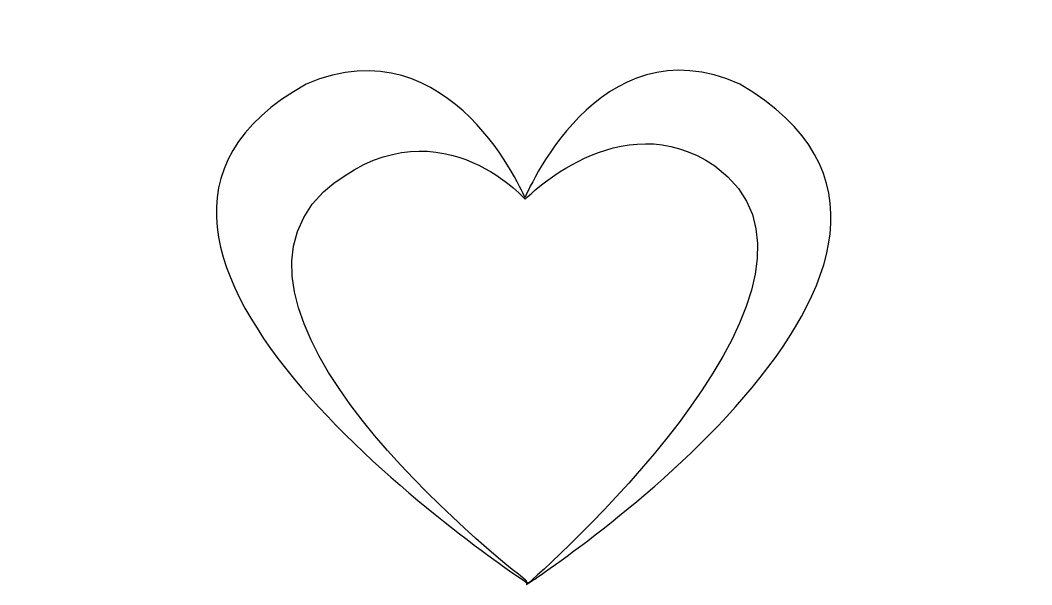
# Model space of a CAD drawing. Header units: centimetres. Extents: x -18.1 to 17.5, y -8.3 to 11.5.
import ezdxf

# ---------------------------------------------------------------- set-up
doc = ezdxf.new("R2010")
doc.units = ezdxf.units.CM
doc.header["$MEASUREMENT"] = 0
doc.layers.add('Camada 1', color=7, linetype='Continuous')

msp = doc.modelspace()

# ---------------------------------------------------------------- linework, layer by layer
at = {"layer": 'Camada 1'}
msp.add_open_spline([(-0.20074, -8.26434), (-0.20074, -8.26434), (-0.2136, -8.26434), (-0.2136, -8.26434), (-0.2136, -8.26434), (0.8337, -7.34232), (11.76721, 2.48912), (6.32634, 6.39826), (6.32634, 6.39826), (3.01246, 8.68109), (-0.34568, 5.22692), (-0.34568, 5.22692), (-0.34568, 5.22692), (-0.34568, 5.22692), (-3.55277, 8.85219), (-7.43604, 5.49185), (-7.43604, 5.49185), (-12.17123, 0.88157), (-0.2935, -8.1947), (-0.2935, -8.1947), (-0.2935, -8.1947), (-0.2935, -8.1947), (-0.2935, -8.24907), (-0.2935, -8.24907), (-0.2935, -8.24907), (-0.99846, -7.78155), (-18.10901, 3.69224), (-8.04587, 9.27431), (-8.04587, 9.27431), (-2.93661, 11.46553), (-0.34896, 5.2823), (-0.34896, 5.2823), (-0.34896, 5.2823), (-0.34896, 5.2823), (2.2216, 11.52197), (7.20849, 9.27428), (7.20849, 9.27428), (17.48179, 3.29337), (-0.20074, -8.26434), (-0.20074, -8.26434)], degree=3, knots=[0, 0, 0, 0, 0.09090909, 0.09090909, 0.09090909, 0.09090909, 0.18181818, 0.18181818, 0.18181818, 0.18181818, 0.27272727, 0.27272727, 0.27272727, 0.27272727, 0.36363636, 0.36363636, 0.36363636, 0.36363636, 0.45454545, 0.45454545, 0.45454545, 0.45454545, 0.54545455, 0.54545455, 0.54545455, 0.54545455, 0.63636364, 0.63636364, 0.63636364, 0.63636364, 0.72727273, 0.72727273, 0.72727273, 0.72727273, 0.81818182, 0.81818182, 0.81818182, 0.81818182, 1, 1, 1, 1], dxfattribs=at)
at = {"layer": 'Camada 1', "lineweight": 25}
msp.add_open_spline([(-0.2136, -8.26434), (-0.26564, -8.31014), (-0.2935, -8.33416), (-0.2935, -8.33416), (-0.2935, -8.33416), (-0.2935, -8.33416), (-0.2935, -8.2491), (-0.2935, -8.2491), (-0.2935, -8.2491), (-0.27876, -8.25889), (-0.27045, -8.26434), (-0.27045, -8.26434), (-0.27045, -8.26434), (-0.27045, -8.26434), (-0.2136, -8.26434), (-0.2136, -8.26434)], degree=3, knots=[0, 0, 0, 0, 0.2, 0.2, 0.2, 0.2, 0.4, 0.4, 0.4, 0.4, 0.6, 0.6, 0.6, 0.6, 1, 1, 1, 1], dxfattribs=at)

doc.saveas('drawing.dxf')
